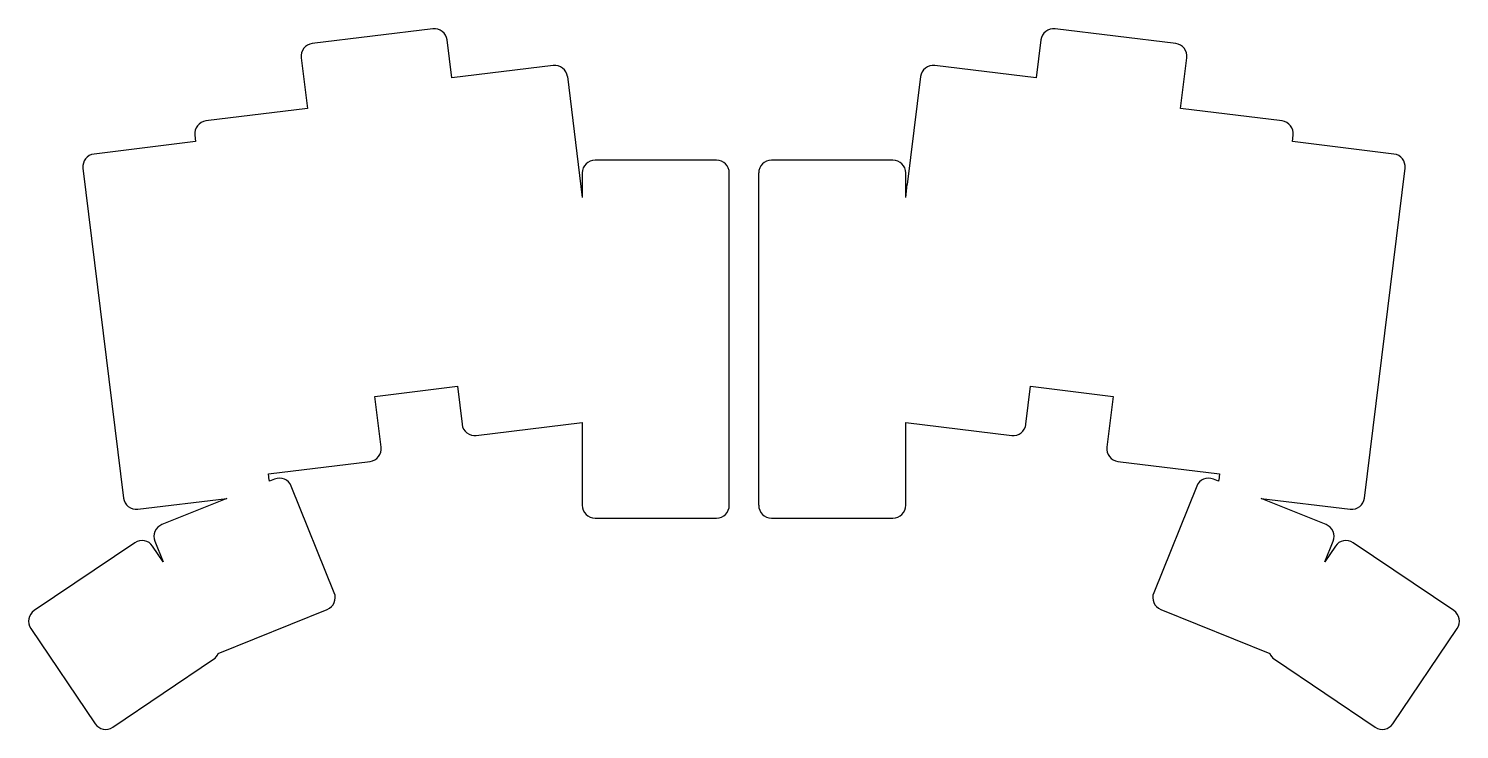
# Model space of a CAD drawing. Header units: millimetres. Extents: x 104 to 328, y -204 to -94.
import ezdxf

# ---------------------------------------------------------------- set-up
doc = ezdxf.new("R2010")
doc.units = ezdxf.units.MM

msp = doc.modelspace()

# ---------------------------------------------------------------- linework, layer by layer
for p, q in [((167.5, -94.43), (148.65, -96.75)), ((170.46, -102.13), (169.73, -96.17)), ((262.67, -96.17), (261.94, -102.13)), ((283.75, -96.75), (264.9, -94.43)), ((146.9, -98.98), (147.88, -106.92)), ((186.35, -100.18), (170.46, -102.13)), ((261.94, -102.13), (246.05, -100.18)), ((284.52, -106.92), (285.5, -98.98)), ((188.57, -101.92), (190.9, -120.86)), ((243.83, -101.92), (241.75, -118.79)), ((147.88, -106.92), (132, -108.87)), ((300.4, -108.87), (284.52, -106.92)), ((130.26, -111.09), (130.38, -112.09)), ((302.02, -112.09), (302.14, -111.09)), ((130.38, -112.09), (114.5, -114.04)), ((317.9, -114.04), (302.02, -112.09)), ((112.76, -116.27), (119.09, -167.88)), ((211.9, -115), (192.9, -115)), ((239.5, -115), (220.5, -115)), ((313.31, -167.88), (319.64, -116.27)), ((190.9, -117), (190.9, -120.86)), ((213.9, -169), (213.9, -117)), ((218.5, -169), (218.5, -117)), ((241.5, -120.86), (241.5, -117)), ((241.5, -120.86), (241.75, -118.79)), ((158.45, -151.96), (171.35, -150.38)), ((159.42, -159.9), (158.45, -151.96)), ((171.35, -150.38), (172.08, -156.33)), ((260.32, -156.33), (261.05, -150.38)), ((261.05, -150.38), (273.95, -151.96)), ((273.95, -151.96), (272.98, -159.9)), ((174.31, -158.08), (190.9, -156.04)), ((190.9, -156.04), (190.9, -169)), ((241.5, -169), (241.5, -156.04)), ((241.5, -156.04), (258.09, -158.08)), ((141.8, -164.08), (157.68, -162.13)), ((274.72, -162.13), (290.6, -164.08)), ((141.92, -165.08), (141.8, -164.08)), ((142.74, -164.89), (141.94, -165.21)), ((290.46, -165.21), (289.66, -164.89)), ((290.6, -164.08), (290.48, -165.08)), ((121.32, -169.62), (135.27, -167.91)), ((135.27, -167.91), (125.12, -172.01)), ((152.08, -182.69), (145.34, -166)), ((287.06, -166), (280.32, -182.69)), ((297.13, -167.91), (311.08, -169.62)), ((307.28, -172.01), (297.13, -167.91)), ((192.9, -171), (211.9, -171)), ((220.5, -171), (239.5, -171)), ((124.01, -174.61), (125.33, -177.86)), ((307.07, -177.86), (308.39, -174.61)), ((120.89, -174.85), (105.13, -185.48)), ((125.33, -177.86), (123.66, -175.39)), ((308.74, -175.39), (307.07, -177.86)), ((327.27, -185.48), (311.51, -174.85)), ((133.93, -192.18), (150.98, -185.29)), ((281.42, -185.29), (298.47, -192.18)), ((104.59, -188.26), (114.66, -203.18)), ((317.74, -203.18), (327.81, -188.26)), ((117.44, -203.72), (133.19, -193.09)), ((299.21, -193.09), (314.96, -203.72))]:
    msp.add_line(p, q)
for centre, start, end in [((167.75, -96.42), 7, 97), ((264.65, -96.42), 83, 173), ((148.89, -98.73), 97, 187), ((283.51, -98.73), 353, 83), ((186.59, -102.16), 7, 97), ((245.81, -102.16), 83, 173), ((132.24, -110.85), 97, 187), ((300.16, -110.85), 353, 83), ((114.74, -116.02), 97, 187), ((317.66, -116.02), 353, 83), ((192.9, -117), 90, 180), ((211.9, -117), 0, 90), ((220.5, -117), 90, 180), ((239.5, -117), 0, 90), ((174.07, -156.09), 187, 277), ((258.33, -156.09), 263, 353), ((157.44, -160.15), 277, 7), ((274.96, -160.15), 173, 263), ((139.94, -165.32), 362.999, 7), ((143.49, -166.75), 22, 112), ((288.91, -166.75), 68, 158), ((292.46, -165.32), 173, 177.001), ((121.08, -167.63), 187, 277), ((311.32, -167.63), 263, 353), ((192.9, -169), 180, 270), ((211.9, -169), 270, 360), ((220.5, -169), 180, 270), ((239.5, -169), 270, 360), ((125.87, -173.86), 112, 202), ((306.53, -173.86), 338, 68), ((122, -176.51), 34, 124), ((310.4, -176.51), 56, 146), ((150.23, -183.43), 292, 22), ((282.17, -183.43), 158, 248), ((106.25, -187.14), 124, 214), ((326.15, -187.14), 326, 56), ((132.07, -191.44), 304, 338.2157), ((300.33, -191.44), 201.7843, 236), ((116.32, -202.06), 214, 304), ((316.08, -202.06), 236, 326)]:
    msp.add_arc(centre, 2, start, end)

doc.saveas('drawing.dxf')
